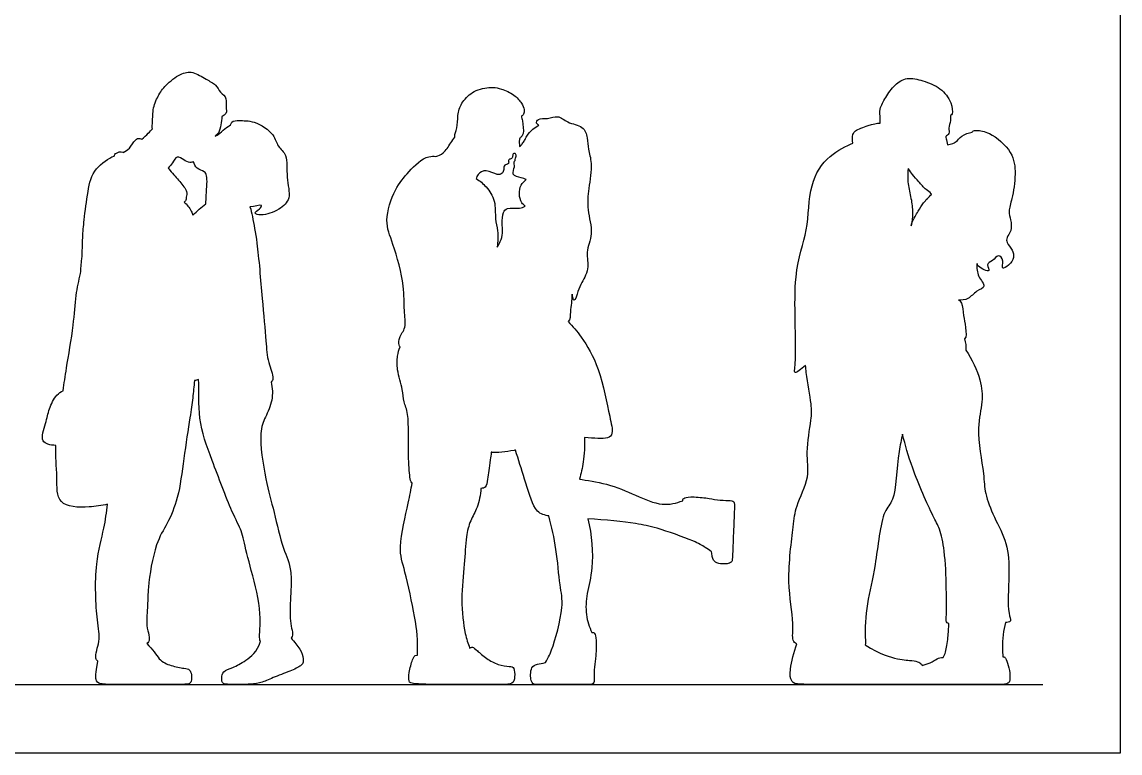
# Model space of a CAD drawing. Header units: millimetres. Extents: x 1 to 7, y 0.3 to 34.9.
# Drawn here: x 3.398 to 6.65, y 15.614 to 17.78 of the extents above; entities that cross this region are included whole.
import ezdxf

# ---------------------------------------------------------------- set-up
doc = ezdxf.new("R2010")
doc.units = ezdxf.units.MM
for name, color, linetype, true_color in [('AG-DIAGRAM', 7, 'Continuous', 0xfecc66), ('AG-OUTLINE', 7, 'Continuous', 0x8000ff), ('X-VPRT', 6, 'Continuous', 0xff00ff)]:
    doc.layers.add(name, color=color, linetype=linetype, true_color=true_color)

msp = doc.modelspace()

# ---------------------------------------------------------------- linework, layer by layer
at = {"layer": 'AG-DIAGRAM'}
msp.add_lwpolyline([(1.2399, 15.8173), (6.4215, 15.8173)], dxfattribs=at)
at = {"layer": 'AG-OUTLINE'}
for points, knots in [([(4.0735, 17.2319), (4.0866, 17.2324), (4.1145, 17.2426), (4.1023, 17.2245), (4.0813, 17.2126), (4.1114, 17.2044), (4.1605, 17.2218), (4.1983, 17.2567), (4.1786, 17.319), (4.188, 17.3859), (4.1535, 17.4102), (4.1471, 17.4491), (4.0874, 17.4883), (4.0439, 17.4871), (4.0221, 17.4879), (4.0171, 17.478), (4.016, 17.4746), (4.0113, 17.4716), (4.0021, 17.4655), (3.9805, 17.4466), (3.9731, 17.4426), (3.9707, 17.4415), (3.9734, 17.4444), (3.9834, 17.451), (3.9877, 17.4758), (3.9901, 17.4913), (3.9904, 17.4994), (3.9955, 17.5024), (4.0073, 17.5102), (4, 17.5274), (4.0077, 17.5544), (3.9847, 17.5708), (3.9732, 17.5954), (3.9428, 17.6095), (3.9049, 17.6352), (3.8657, 17.6273), (3.8234, 17.5932), (3.8007, 17.561), (3.7844, 17.5207), (3.786, 17.4811), (3.7835, 17.4673), (3.785, 17.4635), (3.781, 17.4588), (3.7729, 17.4497), (3.7599, 17.4379), (3.753, 17.4325), (3.7512, 17.4334), (3.7439, 17.4361), (3.7326, 17.4313), (3.718, 17.404), (3.7049, 17.397), (3.6984, 17.3935), (3.6981, 17.3936), (3.6903, 17.3959), (3.6769, 17.3935), (3.6727, 17.3859), (3.6712, 17.3825), (3.6554, 17.3764), (3.6077, 17.3448), (3.5932, 17.2785), (3.5823, 17.194), (3.5777, 17.1414), (3.5774, 17.0855), (3.5726, 17.0488), (3.5721, 17.035), (3.5669, 17.0134), (3.5569, 16.968), (3.5525, 16.8815), (3.5297, 16.7549), (3.5237, 16.7101), (3.5204, 16.6875), (3.5138, 16.685), (3.4968, 16.6722), (3.4772, 16.6326), (3.4711, 16.593), (3.448, 16.5335), (3.4813, 16.5262), (3.4989, 16.5251), (3.4971, 16.4938), (3.5043, 16.4353), (3.4987, 16.344), (3.5858, 16.3401), (3.6347, 16.3473), (3.6522, 16.3511), (3.6488, 16.3274), (3.6429, 16.2769), (3.6118, 16.1759), (3.6185, 16.0094), (3.6327, 15.9499), (3.6126, 15.9), (3.6202, 15.8883), (3.6231, 15.8866), (3.6162, 15.8477), (3.6162, 15.8299), (3.6263, 15.8173), (3.6723, 15.8173), (3.7642, 15.8173), (3.8051, 15.8173), (3.8147, 15.8173), (3.8213, 15.8174), (3.8769, 15.8173), (3.8946, 15.8176), (3.9008, 15.8251), (3.9014, 15.8466), (3.8949, 15.8632), (3.8825, 15.864), (3.8394, 15.8722), (3.8033, 15.888), (3.7866, 15.921), (3.768, 15.9383), (3.77, 15.9398), (3.7765, 15.946), (3.7751, 15.965), (3.7649, 15.9925), (3.7718, 16.0554), (3.7704, 16.1045), (3.7912, 16.2351), (3.8298, 16.2927), (3.8638, 16.3731), (3.8767, 16.485), (3.8958, 16.6054), (3.9042, 16.6644), (3.9078, 16.7003), (3.9092, 16.7174), (3.9137, 16.7183), (3.9172, 16.7195), (3.9214, 16.7209), (3.9232, 16.6906), (3.9173, 16.5986), (3.961, 16.4836), (4.016, 16.3345), (4.0488, 16.2734), (4.0552, 16.2427), (4.0782, 16.1498), (4.1104, 16.0351), (4.1001, 15.9569), (4.1035, 15.9466), (4.1049, 15.9451), (4.0947, 15.9133), (4.0593, 15.8856), (4.0218, 15.8662), (3.991, 15.8564), (3.9901, 15.8363), (3.9901, 15.8173), (4.0211, 15.8173), (4.0782, 15.8173), (4.1097, 15.8222), (4.1444, 15.8395), (4.2018, 15.8596), (4.2296, 15.8747), (4.2335, 15.8907), (4.2239, 15.9224), (4.2052, 15.9427), (4.1952, 15.9549), (4.1957, 15.9553), (4.2046, 15.9635), (4.184, 16.0014), (4.2053, 16.1544), (4.1699, 16.2173), (4.1449, 16.3313), (4.1195, 16.4212), (4.0983, 16.5604), (4.1186, 16.6078), (4.1429, 16.6591), (4.1401, 16.6957), (4.1363, 16.7131), (4.1393, 16.7159), (4.146, 16.7282), (4.1244, 16.7744), (4.1217, 16.8381), (4.1092, 16.9617), (4.0967, 17.1222), (4.083, 17.1923), (4.0768, 17.2239), (4.0735, 17.2319)], [0.585682, 0.585682, 0.585682, 0.585682, 0.917173, 1.110345, 1.349148, 1.593327, 2.011757, 2.390965, 2.834988, 3.289147, 3.626769, 3.970166, 4.43344, 4.811844, 5.077485, 5.178331, 5.178331, 5.178331, 5.411105, 5.627731, 5.752382, 5.752382, 5.752382, 5.935474, 6.22083, 6.500977, 6.500977, 6.500977, 6.661082, 6.903707, 7.188053, 7.471446, 7.759939, 8.085321, 8.461055, 8.806226, 9.218714, 9.576574, 9.948333, 10.312795, 10.506948, 10.506948, 10.506948, 10.749153, 11.040169, 11.040169, 11.040169, 11.107111, 11.319973, 11.628199, 11.895378, 11.895378, 11.895378, 11.90667, 12.1573, 12.347995, 12.347995, 12.347995, 12.76708, 13.247782, 13.767772, 14.181989, 14.631461, 14.92986, 14.92986, 14.92986, 15.392327, 15.927376, 16.567139, 17.036218, 17.036218, 17.036218, 17.25246, 17.638701, 18.017567, 18.425133, 18.759766, 18.759766, 18.759766, 19.31008, 19.794964, 20.313146, 20.62305, 20.62305, 20.62305, 21.103517, 21.694636, 22.421677, 22.876378, 23.279583, 23.411535, 23.411535, 23.411535, 23.570399, 23.729263, 23.888127, 24.046991, 24.056922, 24.112764, 24.112764, 24.112764, 24.219801, 24.341022, 24.462244, 24.583465, 24.704686, 24.825907, 24.947128, 25.068349, 25.068349, 25.068349, 25.16087, 25.413184, 25.72283, 26.159531, 26.576913, 27.215583, 27.695567, 28.209523, 28.822139, 29.448543, 29.885593, 30.292232, 30.292232, 30.292232, 30.470787, 30.470787, 30.470787, 31.078771, 31.726846, 32.445176, 32.901518, 33.206716, 33.750863, 34.398789, 34.889009, 35.013189, 35.013189, 35.013189, 35.136292, 35.259394, 35.382497, 35.5056, 35.628703, 35.751806, 35.874908, 35.998011, 36.121114, 36.244217, 36.36732, 36.490422, 36.613525, 36.736628, 36.736628, 36.736628, 36.756514, 37.122763, 37.818998, 38.31235, 38.904008, 39.479286, 40.136715, 40.541095, 40.956003, 41.370875, 41.370875, 41.370875, 41.531048, 41.926396, 42.381582, 43.018761, 43.746357, 44.251644, 44.490913, 44.490913, 44.490913, 44.490913]), ([(6.2266, 17.0642), (6.227, 17.0616), (6.2318, 17.0521), (6.2725, 17.033), (6.2505, 17.0641), (6.2749, 17.0702), (6.2885, 17.0947), (6.3077, 17.0728), (6.2964, 17.0434), (6.3233, 17.0599), (6.3375, 17.0814), (6.3322, 17.1045), (6.3143, 17.125), (6.3133, 17.1422), (6.3308, 17.1608), (6.3265, 17.1939), (6.3185, 17.2196), (6.3321, 17.2582), (6.3421, 17.3301), (6.3347, 17.3958), (6.2673, 17.4541), (6.2283, 17.459), (6.2152, 17.4585), (6.2131, 17.4543), (6.2127, 17.4533), (6.2017, 17.4516), (6.1805, 17.4443), (6.1658, 17.4244), (6.1549, 17.4194), (6.1446, 17.4163), (6.1394, 17.4157), (6.1378, 17.4225), (6.135, 17.4342), (6.1325, 17.4405), (6.1469, 17.4489), (6.1406, 17.4655), (6.1496, 17.4873), (6.1482, 17.4979), (6.1476, 17.5031), (6.1503, 17.5037), (6.156, 17.5072), (6.1513, 17.5445), (6.1196, 17.5862), (6.0674, 17.6057), (6.0195, 17.618), (5.9816, 17.5948), (5.9559, 17.557), (5.9371, 17.5235), (5.94, 17.4954), (5.9399, 17.4853), (5.9402, 17.4804), (5.9302, 17.4804), (5.9046, 17.4743), (5.8657, 17.4585), (5.858, 17.4474), (5.8564, 17.4288), (5.8593, 17.4207), (5.8399, 17.4126), (5.7835, 17.3859), (5.7263, 17.2979), (5.7299, 17.1562), (5.6761, 17.0423), (5.6956, 16.7853), (5.6809, 16.7303), (5.7044, 16.7507), (5.7189, 16.7618), (5.7195, 16.7552), (5.7238, 16.7168), (5.7374, 16.6473), (5.7367, 16.6011), (5.7175, 16.5032), (5.7346, 16.4334), (5.6879, 16.3445), (5.6832, 16.2836), (5.6604, 16.1212), (5.6861, 16.0052), (5.6775, 15.9481), (5.6875, 15.9399), (5.6932, 15.9379), (5.6841, 15.915), (5.6691, 15.8509), (5.6763, 15.8274), (5.6862, 15.8176), (5.7236, 15.8173), (5.8132, 15.8174), (5.821, 15.8173), (5.8464, 15.8173), (5.8865, 15.8173), (6.0044, 15.8173), (6.0387, 15.8173), (6.0461, 15.8174), (6.0485, 15.8174), (6.0493, 15.8173), (6.0666, 15.8173), (6.1079, 15.8173), (6.1417, 15.8173), (6.1496, 15.8175), (6.1529, 15.8173), (6.1616, 15.8173), (6.1913, 15.8173), (6.2419, 15.8173), (6.2952, 15.8173), (6.3135, 15.8173), (6.3227, 15.824), (6.3242, 15.8334), (6.3242, 15.8577), (6.3144, 15.8897), (6.3084, 15.9001), (6.305, 15.8995), (6.3034, 15.8987), (6.3023, 15.9079), (6.301, 15.9263), (6.3026, 15.9652), (6.3077, 15.9887), (6.311, 16.0004), (6.3124, 16.0006), (6.3204, 16.002), (6.3298, 16.005), (6.3151, 16.0324), (6.3233, 16.1454), (6.319, 16.2347), (6.277, 16.311), (6.2485, 16.384), (6.2481, 16.4415), (6.2221, 16.5773), (6.2456, 16.6524), (6.2388, 16.7211), (6.2123, 16.7814), (6.1931, 16.8076), (6.1946, 16.8182), (6.1935, 16.8293), (6.1894, 16.8409), (6.1896, 16.841), (6.1957, 16.8444), (6.1928, 16.8786), (6.1863, 16.9081), (6.184, 16.9458), (6.1753, 16.954), (6.1716, 16.9555), (6.1811, 16.9553), (6.2022, 16.9569), (6.2228, 16.984), (6.2579, 16.995), (6.2258, 17.026), (6.2261, 17.0513), (6.2266, 17.0642)], [13.928046, 13.928046, 13.928046, 13.928046, 14.048194, 14.377888, 14.617199, 14.872219, 15.141165, 15.397847, 15.659069, 15.912124, 16.207947, 16.475793, 16.770609, 16.992579, 17.268383, 17.590962, 17.88245, 18.240405, 18.728214, 19.192161, 19.716795, 20.071048, 20.270366, 20.32774, 20.32774, 20.32774, 20.658663, 20.935296, 21.130365, 21.357702, 21.357702, 21.357702, 21.569894, 21.714258, 21.918389, 22.144508, 22.417891, 22.645343, 22.645343, 22.645343, 22.798586, 23.126376, 23.540878, 23.968353, 24.36146, 24.726141, 25.115805, 25.469387, 25.764029, 25.983544, 25.983544, 25.983544, 26.33109, 26.697407, 26.901714, 27.192262, 27.192262, 27.192262, 27.698261, 28.278858, 28.926329, 29.589006, 30.396697, 30.737269, 31.075824, 31.075824, 31.075824, 31.194262, 31.751335, 32.149547, 32.706926, 33.198977, 33.745572, 34.203486, 34.931584, 35.573931, 35.976435, 36.196699, 36.196699, 36.196699, 36.427181, 36.657662, 36.888143, 37.100486, 37.100486, 37.100486, 37.181929, 37.344838, 37.507746, 37.554626, 37.583622, 37.583622, 37.583622, 37.588374, 37.674898, 37.703986, 37.703986, 37.703986, 37.747196, 37.782755, 37.833726, 37.920256, 38.006786, 38.093316, 38.179846, 38.266376, 38.352906, 38.439436, 38.489282, 38.489282, 38.489282, 38.790505, 39.145015, 39.491907, 39.491907, 39.491907, 39.529599, 39.728431, 40.000739, 40.610157, 41.16503, 41.694702, 42.188855, 42.630381, 43.296144, 43.804433, 44.269006, 44.834557, 44.834557, 44.834557, 45.053175, 45.053175, 45.053175, 45.060703, 45.39193, 45.738781, 46.087552, 46.258712, 46.258712, 46.258712, 46.565064, 46.900904, 47.19067, 47.515303, 47.872517, 47.872517, 47.872517, 47.872517]), ([(5.5001, 16.1816), (5.502, 16.1843), (5.5022, 16.1911), (5.5059, 16.2814), (5.5084, 16.342), (5.5092, 16.3615), (5.4929, 16.3621), (5.4564, 16.3633), (5.4277, 16.3703), (5.3733, 16.3742), (5.3574, 16.3696), (5.3547, 16.3649), (5.3553, 16.3614), (5.336, 16.3544), (5.2929, 16.3434), (5.2134, 16.3787), (5.1371, 16.4126), (5.0698, 16.4222), (5.0495, 16.4257), (5.0543, 16.4424), (5.0623, 16.4763), (5.0654, 16.5246), (5.0645, 16.5486), (5.0921, 16.5471), (5.1336, 16.5419), (5.1504, 16.5627), (5.1367, 16.6168), (5.1124, 16.7528), (5.0577, 16.8457), (5.0301, 16.8777), (5.0161, 16.892), (5.0223, 16.8971), (5.0212, 16.9243), (5.0272, 16.9558), (5.0274, 16.9731), (5.0294, 16.9633), (5.0335, 16.9471), (5.0441, 16.9772), (5.0513, 17.0028), (5.0816, 17.048), (5.0652, 17.0985), (5.0926, 17.1522), (5.0705, 17.2244), (5.0763, 17.285), (5.0885, 17.3603), (5.0746, 17.4014), (5.0744, 17.4361), (5.0614, 17.4736), (5.0133, 17.4789), (4.9865, 17.5059), (4.9556, 17.4907), (4.9269, 17.4966), (4.9193, 17.4777), (4.9271, 17.4762), (4.9294, 17.4738), (4.9228, 17.4706), (4.9103, 17.4631), (4.8927, 17.4427), (4.8874, 17.4286), (4.8813, 17.4199), (4.8751, 17.4133), (4.8722, 17.411), (4.8713, 17.418), (4.8695, 17.4319), (4.8761, 17.4384), (4.8857, 17.4492), (4.8812, 17.482), (4.8785, 17.4965), (4.8774, 17.5004), (4.8798, 17.502), (4.8845, 17.5061), (4.8877, 17.5212), (4.8774, 17.5401), (4.8577, 17.5659), (4.8176, 17.5817), (4.7931, 17.5879), (4.7405, 17.5807), (4.7052, 17.549), (4.6875, 17.5131), (4.6899, 17.4748), (4.6806, 17.449), (4.6797, 17.4407), (4.6803, 17.4388), (4.6766, 17.4337), (4.6653, 17.4168), (4.6476, 17.3896), (4.6319, 17.3837), (4.6243, 17.3812), (4.6177, 17.3823), (4.5893, 17.3819), (4.5417, 17.3348), (4.5013, 17.2858), (4.4694, 17.1891), (4.499, 17.1225), (4.5331, 16.9984), (4.528, 16.9286), (4.5384, 16.8749), (4.5145, 16.8472), (4.5141, 16.825), (4.5169, 16.8188), (4.5183, 16.8173), (4.5148, 16.8085), (4.5092, 16.7895), (4.5081, 16.7484), (4.5263, 16.6922), (4.5285, 16.6535), (4.5459, 16.6166), (4.5409, 16.4987), (4.5467, 16.4344), (4.5492, 16.4176), (4.5538, 16.4139), (4.5543, 16.4136), (4.5502, 16.3938), (4.5442, 16.3558), (4.5096, 16.2223), (4.5333, 16.1564), (4.5666, 15.9981), (4.5708, 15.9509), (4.5696, 15.9044), (4.5688, 15.9043), (4.5613, 15.9035), (4.556, 15.8964), (4.5431, 15.8493), (4.5434, 15.8254), (4.5484, 15.82), (4.5727, 15.8187), (4.5969, 15.8173), (4.6822, 15.8173), (4.7382, 15.8173), (4.7648, 15.8173), (4.7726, 15.8173), (4.7772, 15.8174), (4.7974, 15.8173), (4.8266, 15.8173), (4.8527, 15.8173), (4.8588, 15.8384), (4.8564, 15.8698), (4.8452, 15.8698), (4.8081, 15.8742), (4.7747, 15.893), (4.7437, 15.9192), (4.7345, 15.9292), (4.7277, 15.927), (4.7242, 15.9252), (4.7191, 15.9394), (4.7088, 15.9689), (4.6964, 16.0718), (4.7096, 16.1711), (4.7121, 16.2529), (4.7251, 16.3027), (4.749, 16.3409), (4.7562, 16.379), (4.7576, 16.398), (4.7631, 16.3983), (4.7747, 16.4014), (4.7765, 16.4296), (4.7832, 16.4644), (4.7873, 16.4977), (4.7882, 16.5057), (4.7893, 16.5053), (4.8009, 16.5025), (4.8325, 16.5057), (4.8588, 16.5114), (4.8603, 16.5117), (4.8684, 16.4826), (4.8868, 16.4296), (4.913, 16.3341), (4.9376, 16.3205), (4.9561, 16.317), (4.9589, 16.3165), (4.9673, 16.2837), (4.9822, 16.2201), (4.9902, 16.1103), (5.0054, 16.0486), (4.9691, 15.9172), (4.9556, 15.8946), (4.949, 15.8825), (4.9398, 15.8799), (4.9197, 15.8765), (4.9069, 15.8695), (4.9038, 15.8456), (4.9059, 15.8275), (4.9102, 15.8207), (4.913, 15.819), (4.9158, 15.8173), (4.9226, 15.8173), (5.0129, 15.8173), (5.0736, 15.8173), (5.0931, 15.8173), (5.0931, 15.8337), (5.0927, 15.8701), (5.0985, 15.8991), (5.1002, 15.9537), (5.0949, 15.9696), (5.09, 15.9719), (5.0862, 15.971), (5.0784, 15.9877), (5.0665, 16.0238), (5.0698, 16.0902), (5.0931, 16.164), (5.086, 16.2614), (5.0741, 16.3083), (5.1257, 16.305), (5.2166, 16.2949), (5.2755, 16.2826), (5.3853, 16.2448), (5.4208, 16.2245), (5.4344, 16.2149), (5.4403, 16.2103), (5.4412, 16.2051), (5.4436, 16.1894), (5.4495, 16.1776), (5.4732, 16.1735), (5.4914, 16.1748), (5.4983, 16.1789), (5.5001, 16.1816)], [-2.075996, -2.075996, -2.075996, -2.075996, -1.960663, -1.845329, -1.729996, -1.614663, -1.49933, -1.383997, -1.268664, -1.153331, -1.037998, -0.956563, -0.956563, -0.956563, -0.506884, 0.01502, 0.566157, 1.050413, 1.050413, 1.050413, 1.463565, 1.950231, 1.950231, 1.950231, 2.387882, 2.638512, 3.045177, 3.729093, 4.324703, 4.76848, 4.76848, 4.76848, 5.082984, 5.495483, 5.495483, 5.495483, 5.733151, 5.98873, 6.306567, 6.711929, 7.112919, 7.542677, 8.026933, 8.482822, 8.977388, 9.349738, 9.684907, 10.020935, 10.403884, 10.737964, 11.055947, 11.352496, 11.557517, 11.728482, 11.728482, 11.728482, 11.998334, 12.292543, 12.511963, 12.7115, 12.862412, 12.862412, 12.862412, 13.105715, 13.273142, 13.477948, 13.826496, 13.988102, 13.988102, 13.988102, 14.15624, 14.368293, 14.628047, 14.95523, 15.323492, 15.615632, 16.020658, 16.412413, 16.767463, 17.12235, 17.428257, 17.558067, 17.558067, 17.558067, 17.744804, 18.080677, 18.361839, 18.361839, 18.361839, 18.525869, 19.016285, 19.488825, 20.039709, 20.532755, 21.176832, 21.66523, 22.069403, 22.403436, 22.671412, 22.781819, 22.781819, 22.781819, 23.086635, 23.45212, 23.893849, 24.242076, 24.600086, 25.226216, 25.693577, 25.933008, 25.957366, 25.957366, 25.957366, 26.404248, 27.058872, 27.542022, 28.156788, 28.833561, 28.833561, 28.833561, 28.848984, 28.997073, 29.145162, 29.293251, 29.441341, 29.441341, 29.441341, 29.589436, 29.715584, 29.737531, 29.793052, 29.793052, 29.793052, 29.901388, 30.049478, 30.197567, 30.345656, 30.493745, 30.641834, 30.789924, 30.938013, 31.086102, 31.173221, 31.173221, 31.173221, 31.558728, 32.133696, 32.721353, 33.235992, 33.638468, 34.018758, 34.451888, 34.451888, 34.451888, 34.616736, 34.901083, 35.336079, 35.466442, 35.466442, 35.466442, 35.52473, 35.983107, 36.010038, 36.010038, 36.010038, 36.555533, 37.105958, 37.459154, 37.516106, 37.516106, 37.516106, 38.093508, 38.680589, 39.154252, 39.803369, 40.171473, 40.171473, 40.171473, 40.250078, 40.365411, 40.480744, 40.596078, 40.711411, 40.711411, 40.711411, 40.826744, 40.942077, 41.05741, 41.172743, 41.288076, 41.403409, 41.518742, 41.634075, 41.749408, 41.834622, 41.834622, 41.834622, 42.261315, 42.71635, 43.221066, 43.91138, 43.91138, 43.91138, 44.588075, 45.052023, 45.660358, 46.027913, 46.29849, 46.29849, 46.29849, 46.347989, 46.463323, 46.578656, 46.693989, 46.809322, 46.809322, 46.809322, 46.809322]), ([(3.9063, 17.3657), (3.9083, 17.3586), (3.9144, 17.3435), (3.9395, 17.3382), (3.9465, 17.3235), (3.9467, 17.3), (3.9439, 17.2661), (3.9435, 17.2495), (3.9433, 17.2412), (3.9302, 17.2309), (3.9168, 17.2194), (3.9045, 17.2077), (3.9034, 17.2115), (3.8975, 17.2263), (3.8859, 17.2398), (3.8791, 17.2456), (3.8804, 17.2469), (3.8847, 17.2517), (3.8847, 17.261), (3.8892, 17.2788), (3.8641, 17.3095), (3.8464, 17.3287), (3.8333, 17.3448), (3.8316, 17.3469), (3.8358, 17.3521), (3.8445, 17.3604), (3.8569, 17.3867), (3.8777, 17.3699), (3.8937, 17.3625), (3.9035, 17.3641), (3.9063, 17.3657)], [-1.642117, -1.642117, -1.642117, -1.642117, -1.37552, -1.103156, -0.889991, -0.616218, -0.28412, 0, 0, 0, 0.371874, 0.371874, 0.371874, 0.46264, 0.72264, 0.72264, 0.72264, 0.79588, 0.987969, 1.21729, 1.557018, 1.936865, 1.989597, 1.989597, 1.989597, 2.24221, 2.510834, 2.768277, 3.021316, 3.180405, 3.180405, 3.180405, 3.180405]), ([(4.8058, 17.1127), (4.8077, 17.1287), (4.8089, 17.1617), (4.7981, 17.1962), (4.8028, 17.25), (4.7748, 17.2925), (4.7542, 17.3091), (4.7431, 17.3157), (4.7448, 17.3191), (4.7494, 17.3318), (4.7737, 17.3454), (4.8045, 17.3244), (4.8212, 17.3298), (4.8264, 17.3422), (4.8246, 17.3579), (4.8419, 17.3577), (4.8385, 17.3695), (4.8414, 17.3736), (4.852, 17.375), (4.8514, 17.3871), (4.8539, 17.3909), (4.8577, 17.3902), (4.8594, 17.3898), (4.8597, 17.3894), (4.8613, 17.387), (4.8637, 17.3818), (4.8583, 17.3764), (4.8605, 17.369), (4.8533, 17.3643), (4.86, 17.3507), (4.845, 17.3254), (4.8783, 17.3188), (4.8866, 17.3147), (4.8917, 17.3131), (4.8866, 17.3082), (4.8684, 17.2932), (4.8702, 17.2514), (4.885, 17.2366), (4.889, 17.2339), (4.8834, 17.2315), (4.8729, 17.2255), (4.8344, 17.2311), (4.8222, 17.2152), (4.819, 17.1798), (4.8244, 17.1468), (4.8104, 17.1204), (4.8058, 17.1127)], [-1.91248, -1.91248, -1.91248, -1.91248, -1.514571, -1.169265, -0.757089, -0.356701, 0, 0, 0, 0.170408, 0.463696, 0.799894, 1.01791, 1.221084, 1.426975, 1.623381, 1.79469, 1.914646, 2.084297, 2.270118, 2.390052, 2.471025, 2.471025, 2.471025, 2.501192, 2.651038, 2.797553, 2.944213, 3.087992, 3.296274, 3.564422, 3.8549, 4.083883, 4.083883, 4.083883, 4.290132, 4.702077, 4.826165, 4.826165, 4.826165, 5.07047, 5.412485, 5.64586, 5.975359, 6.368407, 6.52749, 6.52749, 6.52749, 6.52749]), ([(6.0922, 17.2691), (6.0835, 17.2614), (6.067, 17.2441), (6.0531, 17.2194), (6.0366, 17.1934), (6.0324, 17.1794), (6.0316, 17.1758), (6.0342, 17.1884), (6.0374, 17.2142), (6.0321, 17.2577), (6.0203, 17.3001), (6.0212, 17.3307), (6.0227, 17.3457), (6.023, 17.3454), (6.0282, 17.3387), (6.0349, 17.3277), (6.0544, 17.3061), (6.0741, 17.2824), (6.0877, 17.2751), (6.0918, 17.2697), (6.0922, 17.2691)], [-1.716264, -1.716264, -1.716264, -1.716264, -1.377515, -1.068058, -0.719298, -0.602369, -0.602369, -0.602369, -0.246762, 0.130317, 0.51111, 0.896467, 0.896467, 0.896467, 0.910625, 1.171065, 1.478077, 1.798707, 2.052063, 2.084948, 2.084948, 2.084948, 2.084948]), ([(6.0062, 16.5588), (6.0146, 16.5247), (6.031, 16.4623), (6.0941, 16.3174), (6.1172, 16.2791), (6.1322, 16.2095), (6.1364, 16.1045), (6.136, 16.0216), (6.1351, 15.9996), (6.1406, 15.998), (6.143, 15.9979), (6.1427, 15.9839), (6.1409, 15.9576), (6.1352, 15.9131), (6.1291, 15.9026), (6.1264, 15.8975), (6.1194, 15.8972), (6.1136, 15.8955), (6.1085, 15.893), (6.1022, 15.89), (6.0934, 15.8829), (6.0724, 15.8761), (6.0642, 15.8735), (6.0615, 15.879), (6.0539, 15.8843), (6.0374, 15.8885), (5.9989, 15.8891), (5.9406, 15.9065), (5.895, 15.9346), (5.8975, 15.9388), (5.8928, 15.9617), (5.8992, 16.0652), (5.9279, 16.1637), (5.9431, 16.333), (5.9867, 16.3601), (5.9881, 16.4769), (6.0024, 16.5424), (6.0062, 16.5588)], [-4.40706, -4.40706, -4.40706, -4.40706, -3.819222, -3.112325, -2.726825, -2.261701, -1.655459, -1.130878, -0.891203, -0.781289, -0.781289, -0.781289, -0.410055, -0.033746, 0.205194, 0.205194, 0.205194, 0.27443, 0.27443, 0.27443, 0.360954, 0.420629, 0.420629, 0.420629, 0.549303, 0.712204, 0.875105, 1.038006, 1.038006, 1.038006, 1.29227, 1.865375, 2.488873, 3.20754, 3.592142, 4.277602, 4.515671, 4.515671, 4.515671, 4.515671])]:
    msp.add_open_spline(points, degree=3, knots=knots, dxfattribs=at)
at = {"layer": 'X-VPRT'}
msp.add_lwpolyline([(1.0113, 15.6141), (1.0113, 17.8239), (6.6501, 17.8239), (6.6501, 15.6141)], close=True, dxfattribs=at)

doc.saveas('drawing.dxf')
